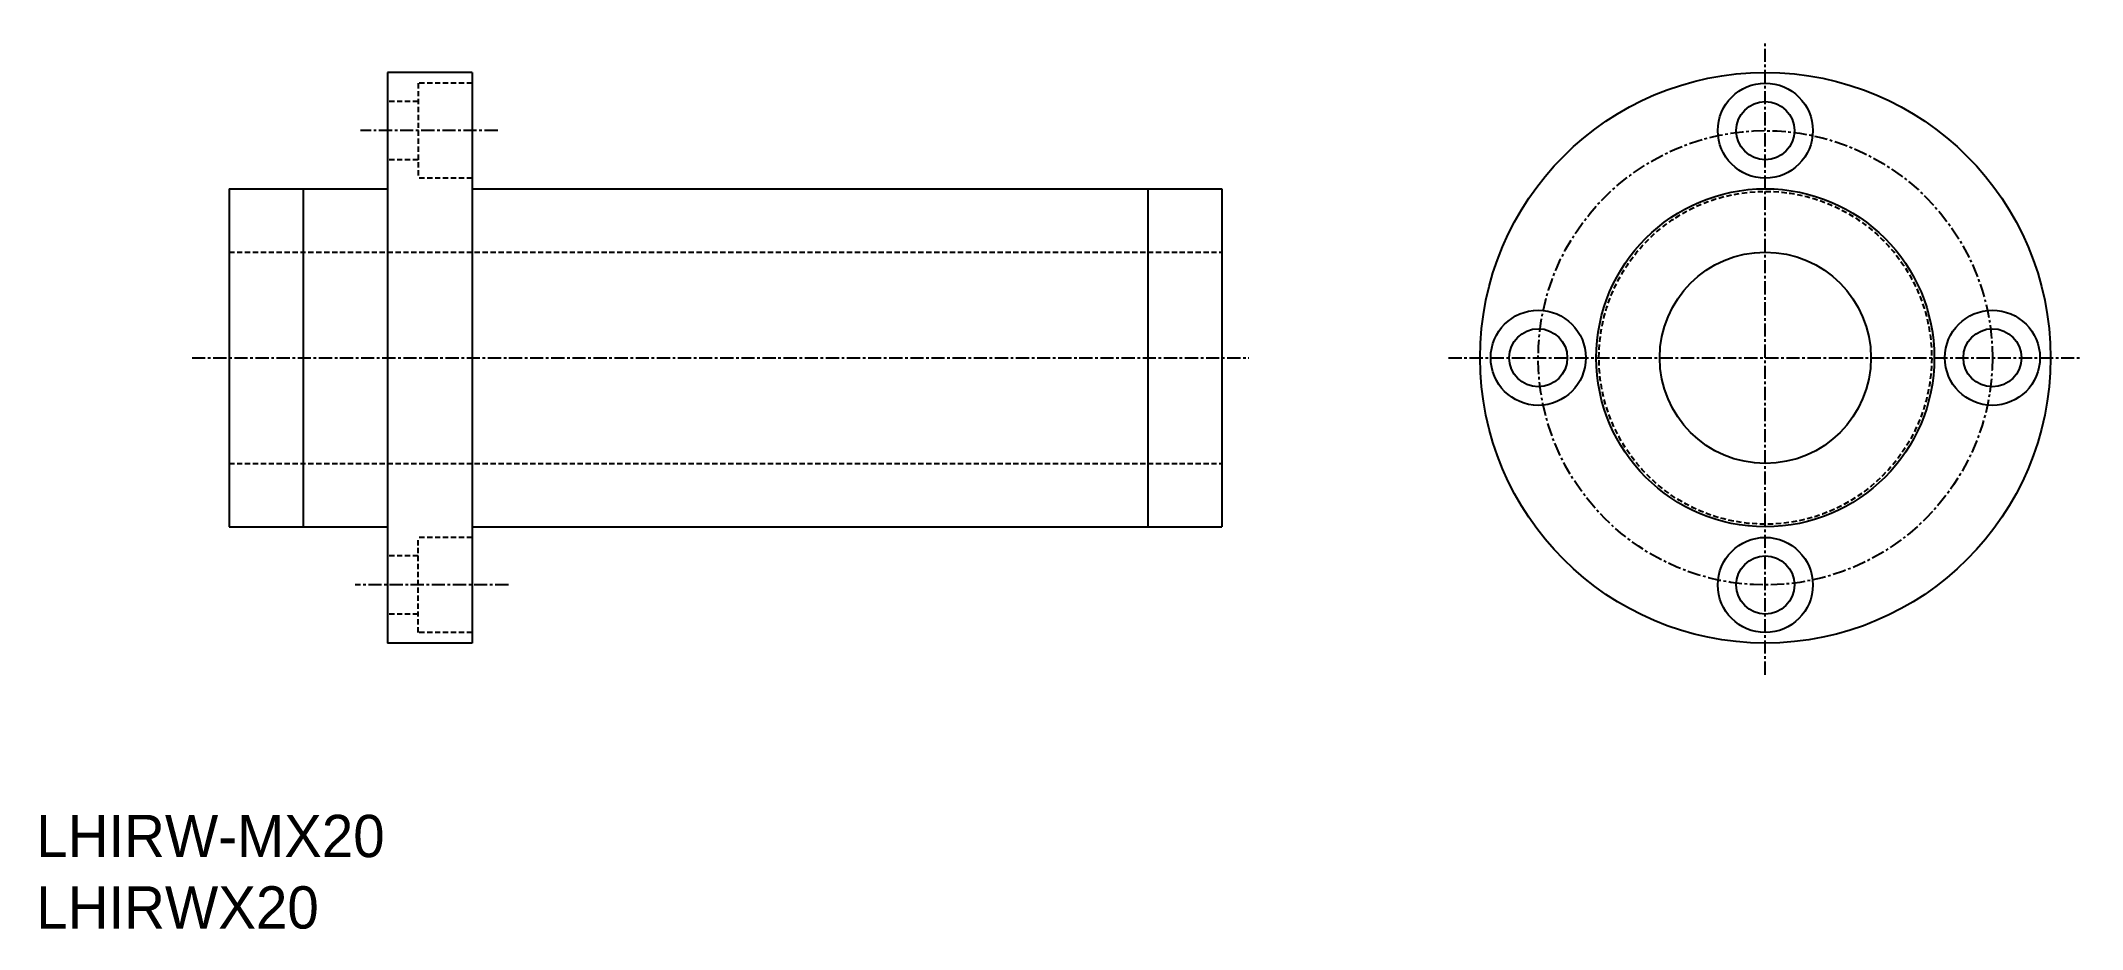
# Model space of a CAD drawing. Extents: x 257 to 450, y 126 to 210.
import ezdxf

# ---------------------------------------------------------------- set-up
doc = ezdxf.new("R2010")
doc.units = 0
doc.linetypes.add('CENTER', pattern=[2, 1.25, -0.25, 0.25, -0.25])
doc.linetypes.add('DASHED', pattern=[0.75, 0.5, -0.25])
doc.layers.get('0').update_dxf_attribs({"linetype": 'CONTINUOUS'})
doc.layers.add('CENTER', color=1, linetype='CENTER')

msp = doc.modelspace()

# ---------------------------------------------------------------- linework, layer by layer
at = {"color": 7, "linetype": 'CONTINUOUS'}
for p, q in [((289.68, 207.13), (289.68, 153.13)), ((297.68, 207.13), (289.68, 207.13)), ((297.68, 207.13), (297.68, 153.13)), ((274.68, 196.13), (289.68, 196.13)), ((274.68, 196.13), (274.68, 164.13)), ((281.68, 196.13), (281.68, 164.13)), ((297.68, 196.13), (368.68, 196.13)), ((361.68, 196.13), (361.68, 164.13)), ((368.68, 196.13), (368.68, 164.13)), ((274.68, 164.13), (289.68, 164.13)), ((297.68, 164.13), (368.68, 164.13)), ((297.68, 153.13), (289.68, 153.13))]:
    msp.add_line(p, q, dxfattribs=at)
at = {"color": 3, "linetype": 'DASHED'}
for p, q in [((292.58, 206.13), (292.58, 197.13)), ((297.68, 206.13), (292.58, 206.13)), ((292.58, 204.38), (289.68, 204.38)), ((292.58, 198.88), (289.68, 198.88)), ((297.68, 197.13), (292.58, 197.13)), ((274.68, 190.13), (368.68, 190.13)), ((274.68, 170.13), (368.68, 170.13)), ((297.68, 163.13), (292.58, 163.13)), ((292.58, 154.13), (292.58, 163.13)), ((292.58, 161.38), (289.68, 161.38)), ((292.58, 155.88), (289.68, 155.88)), ((297.68, 154.13), (292.58, 154.13))]:
    msp.add_line(p, q, dxfattribs=at)
at = {"color": 7, "linetype": 'CONTINUOUS'}
for centre, radius in [((420.13, 180.13), 27), ((420.13, 201.63), 4.5), ((420.13, 201.63), 2.75), ((420.13, 180.13), 16), ((420.13, 180.13), 10), ((398.63, 180.13), 4.5), ((441.63, 180.13), 4.5), ((398.63, 180.13), 2.75), ((441.63, 180.13), 2.75), ((420.13, 158.63), 4.5), ((420.13, 158.63), 2.75)]:
    msp.add_circle(centre, radius, dxfattribs=at)
at = {"color": 3, "linetype": 'DASHED'}
msp.add_circle((420.13, 180.13), 15.75, dxfattribs=at)
at = {"layer": 'CENTER', "color": 1, "linetype": 'CENTER'}
for p, q in [((420.13, 150.13), (420.13, 210.13)), ((300.12, 201.63), (287.12, 201.63)), ((271.18, 180.13), (371.23, 180.13)), ((390.13, 180.13), (450.13, 180.13)), ((301.12, 158.63), (286.62, 158.63))]:
    msp.add_line(p, q, dxfattribs=at)
msp.add_circle((420.13, 180.13), 21.5, dxfattribs=at)

# ---------------------------------------------------------------- texts
at = {"color": 7, "linetype": 'CONTINUOUS'}
for s, p in [('LHIRW-MX20', (256.42, 132.87)), ('LHIRWX20', (256.42, 126.11))]:
    msp.add_text(s, height=4, dxfattribs=at).set_placement(p)

doc.saveas('drawing.dxf')
